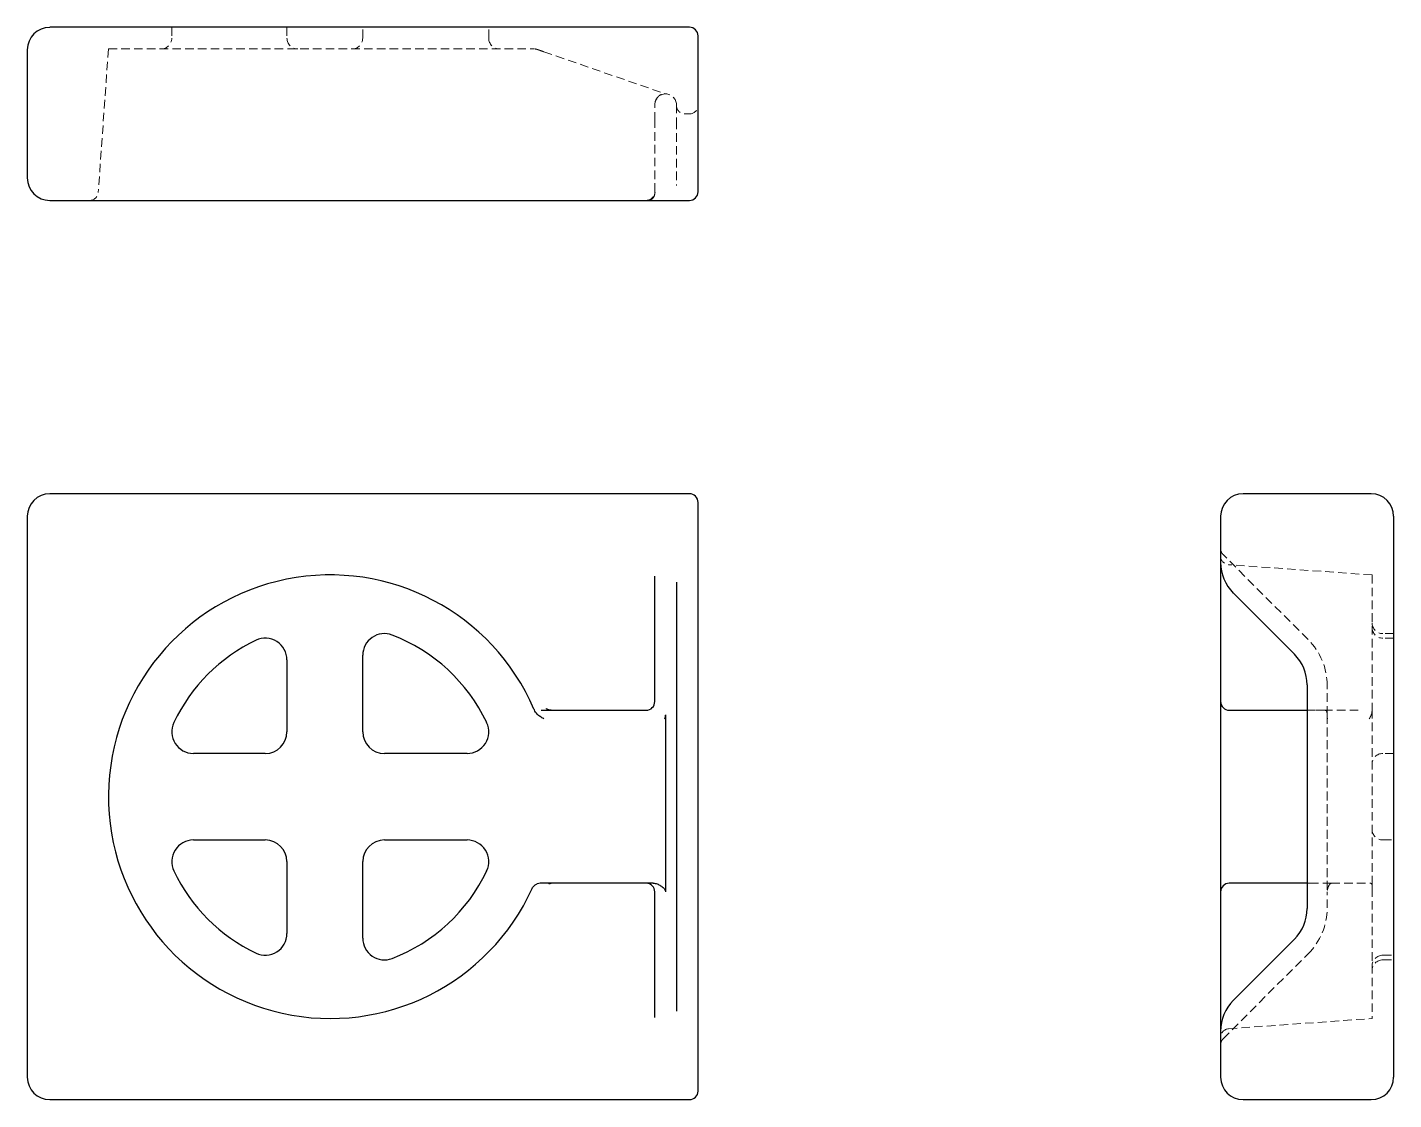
# Model space of a CAD drawing. Header units: millimetres. Extents: x 33 to 237, y 12 to 172.
import ezdxf

# ---------------------------------------------------------------- set-up
doc = ezdxf.new("R2010")
doc.units = ezdxf.units.MM
doc.linetypes.add('HIDDEN', pattern=[1.905, 1.27, -0.635])

msp = doc.modelspace()

# ---------------------------------------------------------------- linework, layer by layer
at = {"color": 7, "linetype": 'Continuous', "lineweight": 25}
for p, q in [((131.71, 171.7), (36.35, 171.7)), ((133, 168.34), (133, 170.41)), ((33, 168.34), (33, 149.24)), ((133, 149.24), (133, 168.34)), ((133, 147.18), (133, 149.24)), ((36.35, 145.89), (131.71, 145.89)), ((131.71, 102.16), (36.35, 102.16)), ((233.34, 102.16), (214.24, 102.16)), ((133, 98.81), (133, 100.87)), ((33, 98.81), (33, 15.19)), ((133, 91.93), (133, 98.81)), ((210.89, 98.81), (210.89, 91.93)), ((236.7, 15.19), (236.7, 98.81)), ((133, 88.28), (133, 91.93)), ((126.55, 71.19), (126.55, 89.9)), ((210.89, 89.9), (210.89, 71.19)), ((129.77, 88.96), (129.77, 88.28)), ((129.77, 88.28), (129.77, 79.16)), ((133, 79.16), (133, 88.28)), ((212.78, 87.37), (221.9, 78.24)), ((83, 66.68), (83, 78.09)), ((129.77, 79.16), (129.77, 73.68)), ((133, 73.68), (133, 79.16)), ((71.71, 77.4), (71.71, 66.68)), ((129.77, 73.68), (129.77, 40.32)), ((133, 40.32), (133, 73.68)), ((223.79, 73.68), (223.79, 40.32)), ((111.11, 69.9), (125.26, 69.9)), ((125.26, 69.9), (125.5, 69.9)), ((210.89, 71.19), (210.89, 42.81)), ((212.18, 69.9), (223.79, 69.9)), ((128.16, 69.22), (128.16, 42.81)), ((68.48, 63.45), (57.76, 63.45)), ((98.56, 63.45), (86.23, 63.45)), ((57.76, 50.55), (68.48, 50.55)), ((86.23, 50.55), (98.56, 50.55)), ((71.71, 47.32), (71.71, 36.6)), ((83, 35.91), (83, 47.32)), ((125.26, 44.1), (111.11, 44.1)), ((126.32, 44.1), (125.26, 44.1)), ((126.55, 24.1), (126.55, 42.81)), ((210.89, 42.81), (210.89, 24.1)), ((223.79, 44.1), (212.18, 44.1)), ((129.77, 40.32), (129.77, 34.84)), ((133, 34.84), (133, 40.32)), ((129.77, 34.84), (129.77, 25.72)), ((133, 25.72), (133, 34.84)), ((221.9, 35.76), (212.78, 26.63)), ((129.77, 25.72), (129.77, 25.04)), ((133, 22.07), (133, 25.72)), ((133, 15.19), (133, 22.07)), ((210.89, 22.07), (210.89, 15.19)), ((133, 13.13), (133, 15.19)), ((36.35, 11.84), (131.71, 11.84)), ((214.24, 11.84), (233.34, 11.84))]:
    msp.add_line(p, q, dxfattribs=at)
at = {"color": 7, "linetype": 'HIDDEN', "lineweight": 18}
for p, q in [((54.53, 171.7), (54.53, 170.08)), ((71.71, 171.7), (71.71, 170.08)), ((83, 170.08), (83, 171.7)), ((101.79, 170.08), (101.79, 171.7)), ((45.1, 168.47), (43.57, 147.09)), ((45.1, 168.47), (108.53, 168.47)), ((110.01, 168.05), (127.99, 161.83)), ((126.55, 157.8), (126.55, 160.16)), ((129.77, 160.16), (129.77, 157.8)), ((126.55, 147.18), (126.55, 157.8)), ((129.77, 157.8), (129.77, 148.12)), ((131.06, 158.79), (131.71, 158.79)), ((126.55, 147.18), (126.58, 147.02)), ((223.94, 80.42), (211.28, 93.09)), ((233.47, 90.06), (212.09, 91.59)), ((233.47, 90.06), (233.47, 70.07)), ((236.7, 81.32), (235.08, 81.32)), ((236.7, 80.63), (235.08, 80.63)), ((226.77, 69.24), (226.77, 73.58)), ((223.79, 69.9), (225.16, 69.9)), ((225.16, 69.9), (226.33, 69.9)), ((226.33, 69.9), (226.46, 69.89)), ((226.33, 69.9), (231.84, 69.9)), ((233.47, 69.95), (233.47, 43.77)), ((226.77, 69.22), (226.77, 42.81)), ((226.77, 69.15), (226.77, 42.84)), ((236.7, 63.45), (235.08, 63.45)), ((235.08, 50.55), (236.7, 50.55)), ((225.16, 44.1), (223.79, 44.1)), ((227.41, 44.1), (225.16, 44.1)), ((226.77, 40.42), (226.77, 42.81)), ((227.41, 44.1), (233.24, 44.1)), ((233.47, 43.34), (233.47, 23.94)), ((211.27, 20.91), (223.94, 33.58)), ((235.08, 33.37), (236.7, 33.37)), ((235.08, 32.68), (236.7, 32.68)), ((212.09, 22.41), (233.47, 23.94))]:
    msp.add_line(p, q, dxfattribs=at)
at = {"color": 7, "linetype": 'Continuous', "lineweight": 25}
for centre, radius, start, end in [((36.35, 168.34), 3.35, 90, 180), ((131.71, 170.41), 1.29, 0, 90), ((36.35, 149.24), 3.35, 180, 270), ((131.71, 147.18), 1.29, 270, 0), ((36.35, 98.81), 3.35, 90, 180), ((131.71, 100.87), 1.29, 0, 90), ((214.24, 98.81), 3.35, 90, 180), ((233.34, 98.81), 3.35, 0, 90), ((217.34, 91.93), 6.45, 180, 225), ((78.16, 57), 33.06, 23.2796, 335.5949), ((78.16, 57), 25.81, 115.3769, 154.6231), ((68.48, 77.4), 3.23, 0, 115.3769), ((86.23, 78.09), 3.23, 69.0752, 180), ((78.16, 57), 25.81, 25.3769, 69.0752), ((217.34, 73.68), 6.45, 0, 45), ((125.26, 71.19), 1.29, 270, 0), ((212.18, 71.19), 1.29, 180, 270), ((57.76, 66.68), 3.23, 154.6231, 270), ((98.56, 66.68), 3.23, 270, 25.3769), ((68.48, 66.68), 3.23, 270, 0), ((86.23, 66.68), 3.23, 180, 270), ((57.76, 47.32), 3.23, 90, 205.3769), ((68.48, 47.32), 3.23, 0, 90), ((86.23, 47.32), 3.23, 90, 180), ((98.56, 47.32), 3.23, 334.6231, 90), ((78.16, 57), 25.81, 205.3769, 244.6231), ((78.16, 57), 25.81, 290.9248, 334.6231), ((125.26, 42.81), 1.29, 0, 90), ((212.18, 42.81), 1.29, 90, 180), ((217.34, 40.32), 6.45, 315, 0), ((68.48, 36.6), 3.23, 244.6231, 0), ((86.23, 35.91), 3.23, 180, 290.9248), ((217.34, 22.07), 6.45, 135, 180), ((36.35, 15.19), 3.35, 180, 270), ((214.24, 15.19), 3.35, 180, 270), ((233.34, 15.19), 3.35, 270, 0), ((131.71, 13.13), 1.29, 270, 0)]:
    msp.add_arc(centre, radius, start, end, dxfattribs=at)
at = {"color": 7, "linetype": 'HIDDEN', "lineweight": 18}
for centre, radius, start, end in [((52.92, 170.08), 1.61, 270, 0), ((73.32, 170.08), 1.61, 180, 270), ((81.39, 170.08), 1.61, 270, 0), ((103.4, 170.08), 1.61, 180, 270), ((128.16, 160.16), 1.61, 0, 180), ((127.79, 161.77), 0.368, 359.9912, 0.0517), ((131.06, 160.08), 1.29, 180, 270), ((131.71, 160.08), 1.29, 270, 0), ((42.28, 147.18), 1.29, 270, 355.9144), ((212.18, 92.88), 1.29, 180, 265.9144), ((235.08, 82.93), 1.61, 180, 270), ((235.08, 82.24), 1.61, 180, 270), ((217.1, 73.58), 9.68, 0, 45), ((235.08, 61.84), 1.61, 90, 180), ((235.08, 52.16), 1.61, 180, 270), ((228.06, 42.81), 1.29, 178.5941, 180), ((217.1, 40.42), 9.68, 315, 0), ((235.08, 31.76), 1.61, 90, 180), ((235.08, 31.07), 1.61, 90, 180), ((212.18, 21.12), 1.29, 94.0856, 180)]:
    msp.add_arc(centre, radius, start, end, dxfattribs=at)
for points, knots in [([(109.01, 168.4), (108.93, 168.43), (108.85, 168.45), (108.71, 168.47), (108.65, 168.47), (108.59, 168.47)], [0, 0, 0, 0, 0.5, 0.5, 1, 1, 1, 1]), ([(110.01, 168.05), (109.92, 168.09), (109.73, 168.15), (109.47, 168.24), (109.23, 168.32), (109.08, 168.38), (109.01, 168.4)], [0, 0, 0, 0, 0.272903, 0.508973, 0.764396, 1, 1, 1, 1]), ([(126.66, 160.82), (126.69, 160.87), (126.75, 160.99), (126.88, 161.19), (127.13, 161.47), (127.45, 161.67), (127.76, 161.77), (128.02, 161.77), (128.11, 161.77)], [0, 0, 0, 0, 0.071887, 0.145456, 0.301289, 0.619492, 0.878701, 1, 1, 1, 1]), ([(127.99, 161.83), (128, 161.83), (128.02, 161.82), (128.05, 161.81), (128.08, 161.8), (128.12, 161.79), (128.14, 161.78), (128.16, 161.78), (128.16, 161.77), (128.16, 161.77)], [0, 0, 0, 0, 0.076783, 0.184267, 0.302622, 0.438713, 0.719641, 0.856337, 1, 1, 1, 1]), ([(125.26, 145.89), (125.55, 145.89), (126.22, 146.13), (126.55, 146.79), (126.55, 147.18)], [0, 0, 0, 0, 0.428571, 1, 1, 1, 1]), ([(126.57, 147.03), (126.54, 146.83), (126.48, 146.47), (126.22, 146.15), (125.98, 146), (125.79, 145.93), (125.59, 145.89), (125.47, 145.89), (125.41, 145.89)], [0, 0, 0, 0, 0.361826, 0.620198, 0.720836, 0.81076, 0.90003, 1, 1, 1, 1]), ([(130.09, 145.89), (129.78, 145.89), (128.78, 145.89), (126.78, 145.89), (125.46, 145.89), (125.26, 145.89), (125.26, 145.89)], [-1.570796, -1.570796, -1.570796, -1.570796, -1.148967, -0.399048, 0.350872, 0.725831, 0.725831, 0.725831, 0.725831]), ([(211.27, 93.09), (211.21, 93.16), (211.1, 93.28), (210.98, 93.51), (210.9, 93.75), (210.89, 93.92), (210.89, 94)], [0, 0, 0, 0, 0.249771, 0.499798, 0.749809, 1, 1, 1, 1]), ([(226.45, 69.89), (226.5, 69.88), (226.59, 69.85), (226.63, 69.82), (226.69, 69.74), (226.72, 69.67), (226.77, 69.5), (226.77, 69.31), (226.77, 69.21)], [0, 0, 0, 0, 0.214843, 0.39049, 0.520133, 0.721411, 0.849844, 1, 1, 1, 1]), ([(233.05, 68.61), (233.09, 68.67), (233.15, 68.77), (233.24, 68.94), (233.32, 69.12), (233.38, 69.26), (233.4, 69.33)], [0, 0, 0, 0, 0.272903, 0.508973, 0.764396, 1, 1, 1, 1]), ([(233.4, 69.33), (233.43, 69.42), (233.45, 69.52), (233.47, 69.72), (233.47, 69.83), (233.47, 69.95)], [0, 0, 0, 0, 0.5, 0.5, 1, 1, 1, 1]), ([(226.83, 68.61), (226.83, 68.62), (226.82, 68.65), (226.81, 68.7), (226.8, 68.76), (226.79, 68.85), (226.78, 68.96), (226.78, 69.07), (226.77, 69.12), (226.77, 69.15)], [0, 0, 0, 0, 0.076783, 0.184267, 0.302622, 0.438713, 0.719641, 0.856337, 1, 1, 1, 1]), ([(227.41, 44.1), (227.34, 44.1), (227.28, 44.06), (227.15, 43.94), (227.09, 43.85), (226.97, 43.63), (226.92, 43.51), (226.85, 43.29), (226.83, 43.21), (226.79, 43.04), (226.78, 42.94), (226.77, 42.84)], [0, 0, 0, 0, 0.25, 0.25, 0.5, 0.5, 0.75, 0.75, 0.875, 0.875, 1, 1, 1, 1]), ([(210.89, 20), (210.9, 20.08), (210.91, 20.25), (210.98, 20.49), (211.1, 20.72), (211.21, 20.84), (211.27, 20.91)], [0, 0, 0, 0, 0.250135, 0.500089, 0.749917, 1, 1, 1, 1])]:
    msp.add_open_spline(points, degree=3, knots=knots, dxfattribs=at)
for points in [[(128.13, 161.78), (128.15, 161.78), (128.16, 161.77), (128.16, 161.77)], [(128.16, 161.77), (128.16, 161.77), (128.16, 161.77), (128.16, 161.77)], [(233.47, 70.07), (233.47, 70.03), (233.47, 69.99), (233.47, 69.95)], [(226.77, 69.22), (226.77, 69.19), (226.77, 69.17), (226.77, 69.15)], [(233.24, 44.1), (233.3, 44.1), (233.35, 44.07), (233.4, 44.02)], [(233.47, 43.77), (233.47, 43.88), (233.45, 43.96), (233.4, 44.02)], [(233.47, 43.34), (233.47, 43.5), (233.47, 43.65), (233.47, 43.77)]]:
    msp.add_open_spline(points, degree=3, dxfattribs=at)
at = {"color": 7, "linetype": 'Continuous', "lineweight": 25}
for points, knots in [([(210.89, 91.87), (210.89, 91.66), (210.89, 91.04), (210.89, 90.35), (210.89, 89.9)], [0, 0, 0, 0, 0.342988, 1, 1, 1, 1]), ([(109.01, 69.33), (108.93, 69.42), (108.85, 69.52), (108.71, 69.72), (108.65, 69.83), (108.59, 69.95)], [0, 0, 0, 0, 0.5, 0.5, 1, 1, 1, 1]), ([(110.01, 68.61), (109.92, 68.67), (109.73, 68.77), (109.47, 68.94), (109.23, 69.12), (109.08, 69.26), (109.01, 69.33)], [0, 0, 0, 0, 0.272903, 0.508973, 0.764396, 1, 1, 1, 1]), ([(111.11, 69.9), (110.99, 69.92), (110.74, 69.94), (110.49, 70.04), (110.39, 70.13), (110.38, 70.14)], [0, 0, 0, 0, 0.4813166, 0.9626331, 1, 1, 1, 1]), ([(127.99, 68.61), (128, 68.62), (128.02, 68.65), (128.05, 68.7), (128.08, 68.76), (128.12, 68.85), (128.14, 68.96), (128.16, 69.07), (128.16, 69.12), (128.16, 69.15)], [0, 0, 0, 0, 0.076783, 0.184267, 0.302622, 0.438713, 0.719641, 0.856337, 1, 1, 1, 1]), ([(110.69, 44.02), (110.71, 44.03), (110.84, 44.09), (110.99, 44.09), (111.11, 44.1)], [0, 0, 0, 0, 0.135568, 1, 1, 1, 1]), ([(126.32, 44.1), (126.52, 44.1), (126.71, 44.06), (127.08, 43.94), (127.25, 43.85), (127.58, 43.63), (127.74, 43.51), (127.94, 43.29), (128, 43.21), (128.11, 43.04), (128.15, 42.94), (128.16, 42.84)], [0, 0, 0, 0, 0.25, 0.25, 0.5, 0.5, 0.75, 0.75, 0.875, 0.875, 1, 1, 1, 1]), ([(210.89, 24.1), (210.89, 23.65), (210.89, 22.96), (210.89, 22.34), (210.89, 22.13)], [0, 0, 0, 0, 0.657008, 1, 1, 1, 1])]:
    msp.add_open_spline(points, degree=3, knots=knots, dxfattribs=at)
for points in [[(108.53, 70.07), (108.55, 70.03), (108.57, 69.99), (108.59, 69.95)], [(109.58, 69.9), (110.09, 69.9), (110.6, 69.9), (111.11, 69.9)], [(108.27, 43.34), (108.35, 43.5), (108.45, 43.65), (108.59, 43.77)], [(108.59, 43.77), (108.71, 43.88), (108.86, 43.96), (109.01, 44.02)], [(109.47, 44.1), (109.31, 44.1), (109.16, 44.07), (109.01, 44.02)], [(111.11, 44.1), (110.57, 44.1), (110.02, 44.1), (109.47, 44.1)]]:
    msp.add_open_spline(points, degree=3, dxfattribs=at)

doc.saveas('drawing.dxf')
